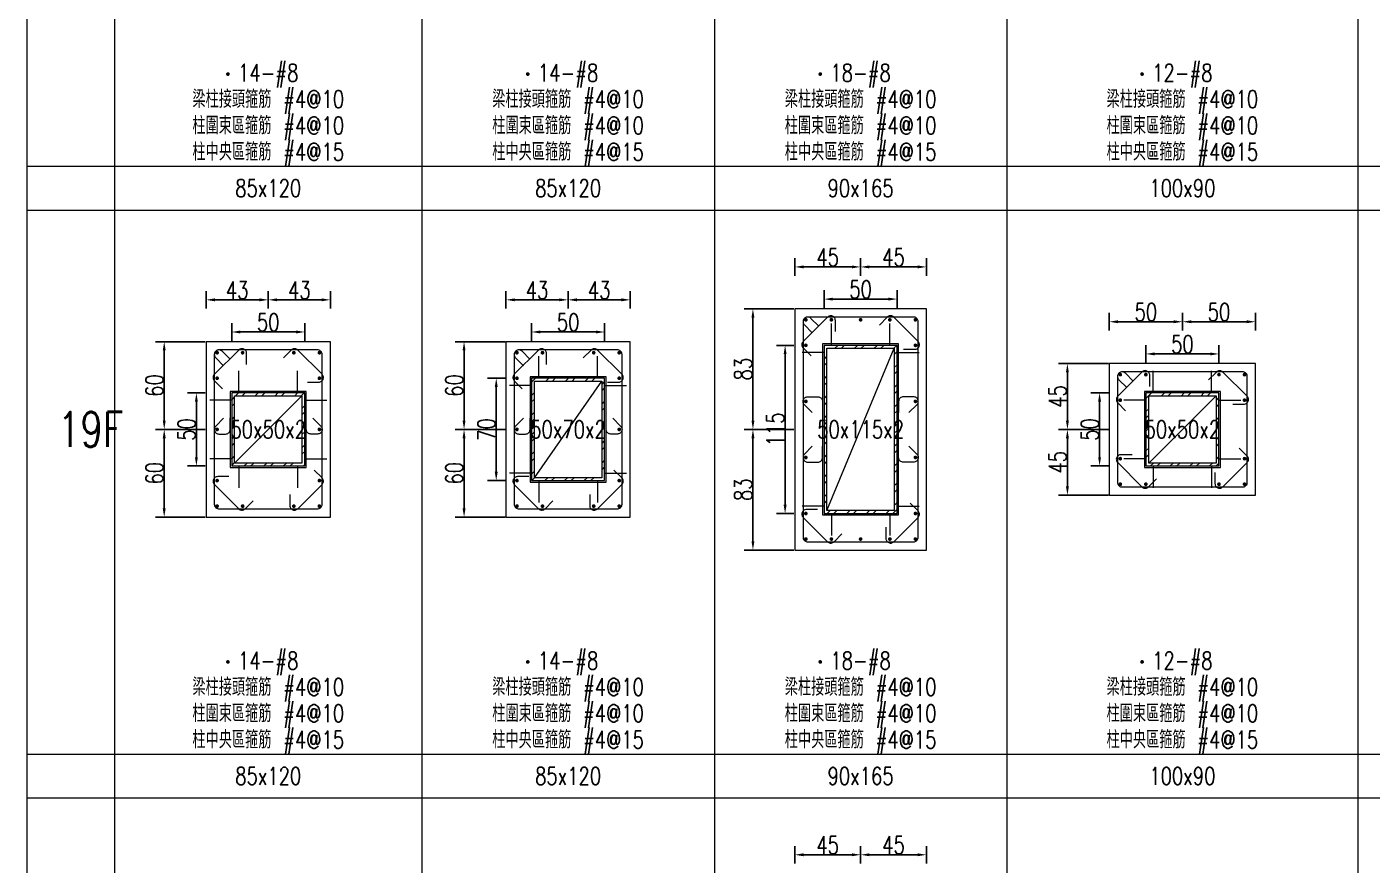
# Model space of a CAD drawing. Header units: millimetres. Extents: x 0 to 3905, y 0 to 8880.
# Drawn here: x 0 to 920, y 7190 to 7763 of the extents above; entities that cross this region are included whole.
import ezdxf
from ezdxf.enums import TextEntityAlignment as Align

# ---------------------------------------------------------------- set-up
doc = ezdxf.new("R2010")
doc.units = ezdxf.units.MM
doc.layers.get('DEFPOINTS').update_dxf_attribs({"color": 3})
for name, color, linetype in [('Hatch線', 6, 'Continuous'), ('主筋斷面', 2, 'Continuous'), ('文字-主筋根數', 7, 'Continuous'), ('文字-剪力筋 中央區', 7, 'Continuous'), ('文字-剪力筋-BC', 7, 'Continuous'), ('文字-剪力筋-圍束區', 7, 'Continuous'), ('文字-斷面尺寸', 7, 'Continuous'), ('文字-樓群名稱', 7, 'Continuous'), ('文字-輔助字', 7, 'Continuous'), ('柱斷面線', 4, 'Continuous'), ('標註字', 4, 'Continuous'), ('箍筋線', 1, 'Continuous'), ('網格線', 7, 'Continuous'), ('鋼柱', 11, 'Continuous')]:
    doc.layers.add(name, color=color, linetype=linetype)
doc.styles.add('note', font='txt.shx', dxfattribs={"width": 0.75, "height": 12})
doc.styles.add('txt', font='txt.shx', dxfattribs={"height": 0.2, "bigfont": 'chineset.shx'})
doc.dimstyles.new('RCAD_DIM', dxfattribs={"dimtxt": 12, "dimasz": 6, "dimexe": 6, "dimexo": 0.625, "dimtad": 1, "dimdec": 0, "dimdsep": 46, "dimtxsty": 'note', "dimcen": 2.5, "dimclrd": 256, "dimclre": 256, "dimclrt": 256, "dimadec": 0, "dimazin": 0, "dimtfac": 1, "dimtmove": 0, "dimatfit": 3, "dimfxl": 0, "dimtolj": 1, "dimarcsym": 0})

# ---------------------------------------------------------------- blocks, each defined once
blk = doc.blocks.new('*D126')
at = {"layer": 'DEFPOINTS', "color": 0}
for p in [(190, 7554.625), (140, 7548), (190, 7548)]:
    blk.add_point(p, dxfattribs=at)
at = {"layer": '標註字', "lineweight": -2}
for p, q in [((140, 7548.625), (140, 7560.625)), ((190, 7548.625), (190, 7560.625)), ((146, 7554.625), (184, 7554.625))]:
    blk.add_line(p, q, dxfattribs=at)
at = {"layer": '標註字'}
for points in [[(146, 7555.625), (146, 7553.625), (140, 7554.625)], [(184, 7553.625), (184, 7555.625), (190, 7554.625)]]:
    blk.add_solid(points, dxfattribs=at)
at = {"layer": '標註字', "insert": (165, 7561.25), "char_height": 12, "attachment_point": 5, "style": 'note'}
blk.add_mtext('\\A1;50', dxfattribs=at)
blk = doc.blocks.new('*D127')
at = {"layer": 'DEFPOINTS', "color": 0}
for p in [(115.875, 7513), (122.5, 7513), (122.5, 7463)]:
    blk.add_point(p, dxfattribs=at)
at = {"layer": '標註字', "lineweight": -2}
for p, q in [((121.875, 7513), (109.875, 7513)), ((115.875, 7469), (115.875, 7507)), ((121.875, 7463), (109.875, 7463))]:
    blk.add_line(p, q, dxfattribs=at)
at = {"layer": '標註字'}
for points in [[(116.875, 7507), (114.875, 7507), (115.875, 7513)], [(114.875, 7469), (116.875, 7469), (115.875, 7463)]]:
    blk.add_solid(points, dxfattribs=at)
at = {"layer": '標註字', "insert": (109.25, 7488), "char_height": 12, "attachment_point": 5, "rotation": 90, "style": 'note'}
blk.add_mtext('\\A1;50', dxfattribs=at)
blk = doc.blocks.new('*D128')
at = {"layer": 'DEFPOINTS', "color": 0}
for p in [(122.5, 7570), (165, 7576.625), (165, 7570)]:
    blk.add_point(p, dxfattribs=at)
at = {"layer": '標註字', "lineweight": -2}
for p, q in [((122.5, 7570.625), (122.5, 7582.625)), ((165, 7570.625), (165, 7582.625)), ((128.5, 7576.625), (159, 7576.625))]:
    blk.add_line(p, q, dxfattribs=at)
at = {"layer": '標註字'}
for points in [[(128.5, 7577.625), (128.5, 7575.625), (122.5, 7576.625)], [(159, 7575.625), (159, 7577.625), (165, 7576.625)]]:
    blk.add_solid(points, dxfattribs=at)
at = {"layer": '標註字', "insert": (143.75, 7583.25), "char_height": 12, "attachment_point": 5, "style": 'note'}
blk.add_mtext('\\A1;43', dxfattribs=at)
blk = doc.blocks.new('*D129')
at = {"layer": 'DEFPOINTS', "color": 0}
for p in [(165, 7570), (207.5, 7576.625), (207.5, 7570)]:
    blk.add_point(p, dxfattribs=at)
at = {"layer": '標註字', "lineweight": -2}
for p, q in [((165, 7570.625), (165, 7582.625)), ((207.5, 7570.625), (207.5, 7582.625)), ((171, 7576.625), (201.5, 7576.625))]:
    blk.add_line(p, q, dxfattribs=at)
at = {"layer": '標註字'}
for points in [[(171, 7577.625), (171, 7575.625), (165, 7576.625)], [(201.5, 7575.625), (201.5, 7577.625), (207.5, 7576.625)]]:
    blk.add_solid(points, dxfattribs=at)
at = {"layer": '標註字', "insert": (186.25, 7583.25), "char_height": 12, "attachment_point": 5, "style": 'note'}
blk.add_mtext('\\A1;43', dxfattribs=at)
blk = doc.blocks.new('*D130')
at = {"layer": 'DEFPOINTS', "color": 0}
for p in [(93.875, 7488), (122.5, 7488), (122.5, 7428)]:
    blk.add_point(p, dxfattribs=at)
at = {"layer": '標註字', "lineweight": -2}
for p, q in [((121.875, 7488), (87.875, 7488)), ((93.875, 7434), (93.875, 7482)), ((121.875, 7428), (87.875, 7428))]:
    blk.add_line(p, q, dxfattribs=at)
at = {"layer": '標註字'}
for points in [[(94.875, 7482), (92.875, 7482), (93.875, 7488)], [(92.875, 7434), (94.875, 7434), (93.875, 7428)]]:
    blk.add_solid(points, dxfattribs=at)
at = {"layer": '標註字', "insert": (87.25, 7458), "char_height": 12, "attachment_point": 5, "rotation": 90, "style": 'note'}
blk.add_mtext('\\A1;60', dxfattribs=at)
blk = doc.blocks.new('*D131')
at = {"layer": 'DEFPOINTS', "color": 0}
for p in [(93.875, 7548), (122.5, 7548), (122.5, 7488)]:
    blk.add_point(p, dxfattribs=at)
at = {"layer": '標註字', "lineweight": -2}
for p, q in [((121.875, 7548), (87.875, 7548)), ((93.875, 7494), (93.875, 7542)), ((121.875, 7488), (87.875, 7488))]:
    blk.add_line(p, q, dxfattribs=at)
at = {"layer": '標註字'}
for points in [[(94.875, 7542), (92.875, 7542), (93.875, 7548)], [(92.875, 7494), (94.875, 7494), (93.875, 7488)]]:
    blk.add_solid(points, dxfattribs=at)
at = {"layer": '標註字', "insert": (87.25, 7518), "char_height": 12, "attachment_point": 5, "rotation": 90, "style": 'note'}
blk.add_mtext('\\A1;60', dxfattribs=at)
blk = doc.blocks.new('Circle_Filled')
at = {"const_width": 0.5}
blk.add_lwpolyline([(-0.25, 0, 1), (0.25, 0, 1)], format="xyb", close=True, dxfattribs=at)
blk = doc.blocks.new('*D258')
at = {"layer": 'DEFPOINTS', "color": 0}
for p in [(395, 7554.625), (345, 7548), (395, 7548)]:
    blk.add_point(p, dxfattribs=at)
at = {"layer": '標註字', "lineweight": -2}
for p, q in [((345, 7548.625), (345, 7560.625)), ((395, 7548.625), (395, 7560.625)), ((351, 7554.625), (389, 7554.625))]:
    blk.add_line(p, q, dxfattribs=at)
at = {"layer": '標註字'}
for points in [[(351, 7555.625), (351, 7553.625), (345, 7554.625)], [(389, 7553.625), (389, 7555.625), (395, 7554.625)]]:
    blk.add_solid(points, dxfattribs=at)
at = {"layer": '標註字', "insert": (370, 7561.25), "char_height": 12, "attachment_point": 5, "style": 'note'}
blk.add_mtext('\\A1;50', dxfattribs=at)
blk = doc.blocks.new('*D259')
at = {"layer": 'DEFPOINTS', "color": 0}
for p in [(320.875, 7523), (327.5, 7523), (327.5, 7453)]:
    blk.add_point(p, dxfattribs=at)
at = {"layer": '標註字', "lineweight": -2}
for p, q in [((326.875, 7523), (314.875, 7523)), ((320.875, 7459), (320.875, 7517)), ((326.875, 7453), (314.875, 7453))]:
    blk.add_line(p, q, dxfattribs=at)
at = {"layer": '標註字'}
for points in [[(321.875, 7517), (319.875, 7517), (320.875, 7523)], [(319.875, 7459), (321.875, 7459), (320.875, 7453)]]:
    blk.add_solid(points, dxfattribs=at)
at = {"layer": '標註字', "insert": (314.25, 7488), "char_height": 12, "attachment_point": 5, "rotation": 90, "style": 'note'}
blk.add_mtext('\\A1;70', dxfattribs=at)
blk = doc.blocks.new('*D260')
at = {"layer": 'DEFPOINTS', "color": 0}
for p in [(327.5, 7570), (370, 7576.625), (370, 7570)]:
    blk.add_point(p, dxfattribs=at)
at = {"layer": '標註字', "lineweight": -2}
for p, q in [((327.5, 7570.625), (327.5, 7582.625)), ((370, 7570.625), (370, 7582.625)), ((333.5, 7576.625), (364, 7576.625))]:
    blk.add_line(p, q, dxfattribs=at)
at = {"layer": '標註字'}
for points in [[(333.5, 7577.625), (333.5, 7575.625), (327.5, 7576.625)], [(364, 7575.625), (364, 7577.625), (370, 7576.625)]]:
    blk.add_solid(points, dxfattribs=at)
at = {"layer": '標註字', "insert": (348.75, 7583.25), "char_height": 12, "attachment_point": 5, "style": 'note'}
blk.add_mtext('\\A1;43', dxfattribs=at)
blk = doc.blocks.new('*D261')
at = {"layer": 'DEFPOINTS', "color": 0}
for p in [(370, 7570), (412.5, 7576.625), (412.5, 7570)]:
    blk.add_point(p, dxfattribs=at)
at = {"layer": '標註字', "lineweight": -2}
for p, q in [((370, 7570.625), (370, 7582.625)), ((412.5, 7570.625), (412.5, 7582.625)), ((376, 7576.625), (406.5, 7576.625))]:
    blk.add_line(p, q, dxfattribs=at)
at = {"layer": '標註字'}
for points in [[(376, 7577.625), (376, 7575.625), (370, 7576.625)], [(406.5, 7575.625), (406.5, 7577.625), (412.5, 7576.625)]]:
    blk.add_solid(points, dxfattribs=at)
at = {"layer": '標註字', "insert": (391.25, 7583.25), "char_height": 12, "attachment_point": 5, "style": 'note'}
blk.add_mtext('\\A1;43', dxfattribs=at)
blk = doc.blocks.new('*D262')
at = {"layer": 'DEFPOINTS', "color": 0}
for p in [(298.875, 7488), (327.5, 7488), (327.5, 7428)]:
    blk.add_point(p, dxfattribs=at)
at = {"layer": '標註字', "lineweight": -2}
for p, q in [((326.875, 7488), (292.875, 7488)), ((298.875, 7434), (298.875, 7482)), ((326.875, 7428), (292.875, 7428))]:
    blk.add_line(p, q, dxfattribs=at)
at = {"layer": '標註字'}
for points in [[(299.875, 7482), (297.875, 7482), (298.875, 7488)], [(297.875, 7434), (299.875, 7434), (298.875, 7428)]]:
    blk.add_solid(points, dxfattribs=at)
at = {"layer": '標註字', "insert": (292.25, 7458), "char_height": 12, "attachment_point": 5, "rotation": 90, "style": 'note'}
blk.add_mtext('\\A1;60', dxfattribs=at)
blk = doc.blocks.new('*D263')
at = {"layer": 'DEFPOINTS', "color": 0}
for p in [(298.875, 7548), (327.5, 7548), (327.5, 7488)]:
    blk.add_point(p, dxfattribs=at)
at = {"layer": '標註字', "lineweight": -2}
for p, q in [((326.875, 7548), (292.875, 7548)), ((298.875, 7494), (298.875, 7542)), ((326.875, 7488), (292.875, 7488))]:
    blk.add_line(p, q, dxfattribs=at)
at = {"layer": '標註字'}
for points in [[(299.875, 7542), (297.875, 7542), (298.875, 7548)], [(297.875, 7494), (299.875, 7494), (298.875, 7488)]]:
    blk.add_solid(points, dxfattribs=at)
at = {"layer": '標註字', "insert": (292.25, 7518), "char_height": 12, "attachment_point": 5, "rotation": 90, "style": 'note'}
blk.add_mtext('\\A1;60', dxfattribs=at)
blk = doc.blocks.new('*D386')
at = {"layer": 'DEFPOINTS', "color": 0}
for p in [(570, 7197.125), (525, 7190.5), (570, 7190.5)]:
    blk.add_point(p, dxfattribs=at)
at = {"layer": '標註字', "lineweight": -2}
for p, q in [((525, 7191.125), (525, 7203.125)), ((570, 7191.125), (570, 7203.125)), ((531, 7197.125), (564, 7197.125))]:
    blk.add_line(p, q, dxfattribs=at)
at = {"layer": '標註字'}
for points in [[(531, 7198.125), (531, 7196.125), (525, 7197.125)], [(564, 7196.125), (564, 7198.125), (570, 7197.125)]]:
    blk.add_solid(points, dxfattribs=at)
at = {"layer": '標註字', "insert": (547.5, 7203.75), "char_height": 12, "attachment_point": 5, "style": 'note'}
blk.add_mtext('\\A1;45', dxfattribs=at)
blk = doc.blocks.new('*D387')
at = {"layer": 'DEFPOINTS', "color": 0}
for p in [(615, 7197.125), (570, 7190.5), (615, 7190.5)]:
    blk.add_point(p, dxfattribs=at)
at = {"layer": '標註字', "lineweight": -2}
for p, q in [((570, 7191.125), (570, 7203.125)), ((615, 7191.125), (615, 7203.125)), ((576, 7197.125), (609, 7197.125))]:
    blk.add_line(p, q, dxfattribs=at)
at = {"layer": '標註字'}
for points in [[(576, 7198.125), (576, 7196.125), (570, 7197.125)], [(609, 7196.125), (609, 7198.125), (615, 7197.125)]]:
    blk.add_solid(points, dxfattribs=at)
at = {"layer": '標註字', "insert": (592.5, 7203.75), "char_height": 12, "attachment_point": 5, "style": 'note'}
blk.add_mtext('\\A1;45', dxfattribs=at)
blk = doc.blocks.new('*D390')
at = {"layer": 'DEFPOINTS', "color": 0}
for p in [(545, 7570.5), (595, 7577.125), (595, 7570.5)]:
    blk.add_point(p, dxfattribs=at)
at = {"layer": '標註字', "lineweight": -2}
for p, q in [((545, 7571.125), (545, 7583.125)), ((595, 7571.125), (595, 7583.125)), ((551, 7577.125), (589, 7577.125))]:
    blk.add_line(p, q, dxfattribs=at)
at = {"layer": '標註字'}
for points in [[(551, 7578.125), (551, 7576.125), (545, 7577.125)], [(589, 7576.125), (589, 7578.125), (595, 7577.125)]]:
    blk.add_solid(points, dxfattribs=at)
at = {"layer": '標註字', "insert": (570, 7583.75), "char_height": 12, "attachment_point": 5, "style": 'note'}
blk.add_mtext('\\A1;50', dxfattribs=at)
blk = doc.blocks.new('*D391')
at = {"layer": 'DEFPOINTS', "color": 0}
for p in [(518.375, 7545.5), (525, 7545.5), (525, 7430.5)]:
    blk.add_point(p, dxfattribs=at)
at = {"layer": '標註字', "lineweight": -2}
for p, q in [((524.375, 7545.5), (512.375, 7545.5)), ((518.375, 7436.5), (518.375, 7539.5)), ((524.375, 7430.5), (512.375, 7430.5))]:
    blk.add_line(p, q, dxfattribs=at)
at = {"layer": '標註字'}
for points in [[(519.375, 7539.5), (517.375, 7539.5), (518.375, 7545.5)], [(517.375, 7436.5), (519.375, 7436.5), (518.375, 7430.5)]]:
    blk.add_solid(points, dxfattribs=at)
at = {"layer": '標註字', "insert": (511.75, 7488), "char_height": 12, "attachment_point": 5, "rotation": 90, "style": 'note'}
blk.add_mtext('\\A1;115', dxfattribs=at)
blk = doc.blocks.new('*D392')
at = {"layer": 'DEFPOINTS', "color": 0}
for p in [(570, 7599.125), (525, 7592.5), (570, 7592.5)]:
    blk.add_point(p, dxfattribs=at)
at = {"layer": '標註字', "lineweight": -2}
for p, q in [((525, 7593.125), (525, 7605.125)), ((531, 7599.125), (564, 7599.125)), ((570, 7593.125), (570, 7605.125))]:
    blk.add_line(p, q, dxfattribs=at)
at = {"layer": '標註字'}
for points in [[(531, 7600.125), (531, 7598.125), (525, 7599.125)], [(564, 7598.125), (564, 7600.125), (570, 7599.125)]]:
    blk.add_solid(points, dxfattribs=at)
at = {"layer": '標註字', "insert": (547.5, 7605.75), "char_height": 12, "attachment_point": 5, "style": 'note'}
blk.add_mtext('\\A1;45', dxfattribs=at)
blk = doc.blocks.new('*D393')
at = {"layer": 'DEFPOINTS', "color": 0}
for p in [(615, 7599.125), (570, 7592.5), (615, 7592.5)]:
    blk.add_point(p, dxfattribs=at)
at = {"layer": '標註字', "lineweight": -2}
for p, q in [((570, 7593.125), (570, 7605.125)), ((576, 7599.125), (609, 7599.125)), ((615, 7593.125), (615, 7605.125))]:
    blk.add_line(p, q, dxfattribs=at)
at = {"layer": '標註字'}
for points in [[(576, 7600.125), (576, 7598.125), (570, 7599.125)], [(609, 7598.125), (609, 7600.125), (615, 7599.125)]]:
    blk.add_solid(points, dxfattribs=at)
at = {"layer": '標註字', "insert": (592.5, 7605.75), "char_height": 12, "attachment_point": 5, "style": 'note'}
blk.add_mtext('\\A1;45', dxfattribs=at)
blk = doc.blocks.new('*D394')
at = {"layer": 'DEFPOINTS', "color": 0}
for p in [(496.375, 7488), (525, 7488), (525, 7405.5)]:
    blk.add_point(p, dxfattribs=at)
at = {"layer": '標註字', "lineweight": -2}
for p, q in [((524.375, 7488), (490.375, 7488)), ((496.375, 7411.5), (496.375, 7482)), ((524.375, 7405.5), (490.375, 7405.5))]:
    blk.add_line(p, q, dxfattribs=at)
at = {"layer": '標註字'}
for points in [[(497.375, 7482), (495.375, 7482), (496.375, 7488)], [(495.375, 7411.5), (497.375, 7411.5), (496.375, 7405.5)]]:
    blk.add_solid(points, dxfattribs=at)
at = {"layer": '標註字', "insert": (489.75, 7446.75), "char_height": 12, "attachment_point": 5, "rotation": 90, "style": 'note'}
blk.add_mtext('\\A1;83', dxfattribs=at)
blk = doc.blocks.new('*D395')
at = {"layer": 'DEFPOINTS', "color": 0}
for p in [(496.375, 7570.5), (525, 7570.5), (525, 7488)]:
    blk.add_point(p, dxfattribs=at)
at = {"layer": '標註字', "lineweight": -2}
for p, q in [((524.375, 7570.5), (490.375, 7570.5)), ((496.375, 7494), (496.375, 7564.5)), ((524.375, 7488), (490.375, 7488))]:
    blk.add_line(p, q, dxfattribs=at)
at = {"layer": '標註字'}
for points in [[(497.375, 7564.5), (495.375, 7564.5), (496.375, 7570.5)], [(495.375, 7494), (497.375, 7494), (496.375, 7488)]]:
    blk.add_solid(points, dxfattribs=at)
at = {"layer": '標註字', "insert": (489.75, 7529.25), "char_height": 12, "attachment_point": 5, "rotation": 90, "style": 'note'}
blk.add_mtext('\\A1;83', dxfattribs=at)
blk = doc.blocks.new('*D522')
at = {"layer": 'DEFPOINTS', "color": 0}
for p in [(765, 7533), (815, 7539.625), (815, 7533)]:
    blk.add_point(p, dxfattribs=at)
at = {"layer": '標註字', "lineweight": -2}
for p, q in [((765, 7533.625), (765, 7545.625)), ((815, 7533.625), (815, 7545.625)), ((771, 7539.625), (809, 7539.625))]:
    blk.add_line(p, q, dxfattribs=at)
at = {"layer": '標註字'}
for points in [[(771, 7540.625), (771, 7538.625), (765, 7539.625)], [(809, 7538.625), (809, 7540.625), (815, 7539.625)]]:
    blk.add_solid(points, dxfattribs=at)
at = {"layer": '標註字', "insert": (790, 7546.25), "char_height": 12, "attachment_point": 5, "style": 'note'}
blk.add_mtext('\\A1;50', dxfattribs=at)
blk = doc.blocks.new('*D523')
at = {"layer": 'DEFPOINTS', "color": 0}
for p in [(733.375, 7513), (740, 7513), (740, 7463)]:
    blk.add_point(p, dxfattribs=at)
at = {"layer": '標註字', "lineweight": -2}
for p, q in [((739.375, 7513), (727.375, 7513)), ((733.375, 7469), (733.375, 7507)), ((739.375, 7463), (727.375, 7463))]:
    blk.add_line(p, q, dxfattribs=at)
at = {"layer": '標註字'}
for points in [[(734.375, 7507), (732.375, 7507), (733.375, 7513)], [(732.375, 7469), (734.375, 7469), (733.375, 7463)]]:
    blk.add_solid(points, dxfattribs=at)
at = {"layer": '標註字', "insert": (726.75, 7488), "char_height": 12, "attachment_point": 5, "rotation": 90, "style": 'note'}
blk.add_mtext('\\A1;50', dxfattribs=at)
blk = doc.blocks.new('*D524')
at = {"layer": 'DEFPOINTS', "color": 0}
for p in [(790, 7561.625), (740, 7555), (790, 7555)]:
    blk.add_point(p, dxfattribs=at)
at = {"layer": '標註字', "lineweight": -2}
for p, q in [((740, 7555.625), (740, 7567.625)), ((746, 7561.625), (784, 7561.625)), ((790, 7555.625), (790, 7567.625))]:
    blk.add_line(p, q, dxfattribs=at)
at = {"layer": '標註字'}
for points in [[(746, 7562.625), (746, 7560.625), (740, 7561.625)], [(784, 7560.625), (784, 7562.625), (790, 7561.625)]]:
    blk.add_solid(points, dxfattribs=at)
at = {"layer": '標註字', "insert": (765, 7568.25), "char_height": 12, "attachment_point": 5, "style": 'note'}
blk.add_mtext('\\A1;50', dxfattribs=at)
blk = doc.blocks.new('*D525')
at = {"layer": 'DEFPOINTS', "color": 0}
for p in [(840, 7561.625), (790, 7555), (840, 7555)]:
    blk.add_point(p, dxfattribs=at)
at = {"layer": '標註字', "lineweight": -2}
for p, q in [((790, 7555.625), (790, 7567.625)), ((796, 7561.625), (834, 7561.625)), ((840, 7555.625), (840, 7567.625))]:
    blk.add_line(p, q, dxfattribs=at)
at = {"layer": '標註字'}
for points in [[(796, 7562.625), (796, 7560.625), (790, 7561.625)], [(834, 7560.625), (834, 7562.625), (840, 7561.625)]]:
    blk.add_solid(points, dxfattribs=at)
at = {"layer": '標註字', "insert": (815, 7568.25), "char_height": 12, "attachment_point": 5, "style": 'note'}
blk.add_mtext('\\A1;50', dxfattribs=at)
blk = doc.blocks.new('*D526')
at = {"layer": 'DEFPOINTS', "color": 0}
for p in [(711.375, 7488), (740, 7488), (740, 7443)]:
    blk.add_point(p, dxfattribs=at)
at = {"layer": '標註字', "lineweight": -2}
for p, q in [((739.375, 7488), (705.375, 7488)), ((711.375, 7449), (711.375, 7482)), ((739.375, 7443), (705.375, 7443))]:
    blk.add_line(p, q, dxfattribs=at)
at = {"layer": '標註字'}
for points in [[(712.375, 7482), (710.375, 7482), (711.375, 7488)], [(710.375, 7449), (712.375, 7449), (711.375, 7443)]]:
    blk.add_solid(points, dxfattribs=at)
at = {"layer": '標註字', "insert": (704.75, 7465.5), "char_height": 12, "attachment_point": 5, "rotation": 90, "style": 'note'}
blk.add_mtext('\\A1;45', dxfattribs=at)
blk = doc.blocks.new('*D527')
at = {"layer": 'DEFPOINTS', "color": 0}
for p in [(711.375, 7533), (740, 7533), (740, 7488)]:
    blk.add_point(p, dxfattribs=at)
at = {"layer": '標註字', "lineweight": -2}
for p, q in [((739.375, 7533), (705.375, 7533)), ((711.375, 7494), (711.375, 7527)), ((739.375, 7488), (705.375, 7488))]:
    blk.add_line(p, q, dxfattribs=at)
at = {"layer": '標註字'}
for points in [[(712.375, 7527), (710.375, 7527), (711.375, 7533)], [(710.375, 7494), (712.375, 7494), (711.375, 7488)]]:
    blk.add_solid(points, dxfattribs=at)
at = {"layer": '標註字', "insert": (704.75, 7510.5), "char_height": 12, "attachment_point": 5, "rotation": 90, "style": 'note'}
blk.add_mtext('\\A1;45', dxfattribs=at)

msp = doc.modelspace()

# ---------------------------------------------------------------- hatches: boundary and pattern name
at = {"layer": 'Hatch線'}
h = msp.add_hatch(dxfattribs=at)
h.set_pattern_fill('ANSI32', color=256, style=0)
h.paths.add_polyline_path([(545, 7430.5), (595, 7430.5), (595, 7545.5), (545, 7545.5)], flags=17)
h.paths.add_polyline_path([(547, 7432.5), (547, 7543.5), (593, 7543.5), (593, 7432.5)])
h = msp.add_hatch(dxfattribs=at)
h.set_pattern_fill('ANSI32', color=256, style=0)
h.paths.add_polyline_path([(345, 7453), (395, 7453), (395, 7523), (345, 7523)], flags=17)
h.paths.add_polyline_path([(347, 7455), (347, 7521), (393, 7521), (393, 7455)])
h = msp.add_hatch(dxfattribs=at)
h.set_pattern_fill('ANSI32', color=256, style=0)
h.paths.add_polyline_path([(140, 7463), (190, 7463), (190, 7513), (140, 7513)], flags=17)
h.paths.add_polyline_path([(142, 7465), (142, 7511), (188, 7511), (188, 7465)])
h = msp.add_hatch(dxfattribs=at)
h.set_pattern_fill('ANSI32', color=256, style=0)
h.paths.add_polyline_path([(765, 7463), (815, 7463), (815, 7513), (765, 7513)], flags=17)
h.paths.add_polyline_path([(767, 7465), (767, 7511), (813, 7511), (813, 7465)])

# ---------------------------------------------------------------- linework, layer by layer
at = {"layer": 'DEFPOINTS', "lineweight": 5}
for points in [[(550, 7545.5), (550, 7560.5)], [(590, 7545.5), (590, 7560.5)], [(545, 7429.5), (596, 7429.5), (596, 7546.5), (544, 7546.5), (544, 7429.5), (545, 7429.5)], [(547, 7432.5), (593, 7543.5)], [(350, 7523), (350, 7538)], [(390, 7523), (390, 7538)], [(545, 7540.5), (530, 7540.5)], [(595, 7540.5), (610, 7540.5)], [(145, 7513), (145, 7528)], [(185, 7513), (185, 7528)], [(345, 7452), (396, 7452), (396, 7524), (344, 7524), (344, 7452), (345, 7452)], [(770, 7513), (770, 7528)], [(810, 7513), (810, 7528)], [(140, 7462), (191, 7462), (191, 7514), (139, 7514), (139, 7462), (140, 7462)], [(345, 7518), (330, 7518)], [(347, 7455), (393, 7521)], [(395, 7518), (410, 7518)], [(765, 7462), (816, 7462), (816, 7514), (764, 7514), (764, 7462), (765, 7462)], [(140, 7508), (125, 7508)], [(142, 7465), (188, 7511)], [(190, 7508), (205, 7508)], [(765, 7508), (750, 7508)], [(767, 7465), (813, 7511)], [(815, 7508), (830, 7508)], [(140, 7468), (125, 7468)], [(190, 7468), (205, 7468)], [(765, 7468), (750, 7468)], [(815, 7468), (830, 7468)], [(145, 7463), (145, 7448)], [(185, 7463), (185, 7448)], [(770, 7463), (770, 7448)], [(810, 7463), (810, 7448)], [(345, 7458), (330, 7458)], [(350, 7453), (350, 7438)], [(390, 7453), (390, 7438)], [(395, 7458), (410, 7458)], [(545, 7435.5), (530, 7435.5)], [(595, 7435.5), (610, 7435.5)], [(550, 7430.5), (550, 7415.5)], [(590, 7430.5), (590, 7415.5)]]:
    msp.add_lwpolyline(points, dxfattribs=at)
at = {"layer": '柱斷面線', "lineweight": 5}
for points in [[(525, 7405.5), (615, 7405.5), (615, 7570.5), (525, 7570.5), (525, 7405.5)], [(122.5, 7428), (207.5, 7428), (207.5, 7548), (122.5, 7548), (122.5, 7428)], [(327.5, 7428), (412.5, 7428), (412.5, 7548), (327.5, 7548), (327.5, 7428)], [(740, 7443), (840, 7443), (840, 7533), (740, 7533), (740, 7443)]]:
    msp.add_lwpolyline(points, dxfattribs=at)
at = {"layer": '箍筋線', "lineweight": 5}
for points in [[(552.73, 7554.89), (552.73, 7562.51), (552.68, 7563.04), (552.55, 7563.56), (552.33, 7564.05), (552.03, 7564.49), (551.67, 7564.88), (551.24, 7565.2), (550.77, 7565.44), (550.26, 7565.61), (549.73, 7565.68), (549.2, 7565.67), (548.67, 7565.56), (548.17, 7565.37), (547.71, 7565.1), (547.31, 7564.76), (530.74, 7548.19), (530.39, 7547.77), (530.11, 7547.29), (529.92, 7546.77), (529.83, 7546.23), (529.83, 7545.67), (529.92, 7545.13), (530.11, 7544.61), (530.39, 7544.13), (530.74, 7543.7), (536.13, 7538.32)], [(541.44, 7558.55), (536.06, 7563.94), (535.65, 7564.28), (535.19, 7564.55), (534.69, 7564.74), (534.17, 7564.85), (533.63, 7564.86), (533.1, 7564.79), (532.59, 7564.62), (532.12, 7564.38), (531.69, 7564.06), (531.33, 7563.67), (531.03, 7563.23), (530.81, 7562.74), (530.68, 7562.22), (530.63, 7561.69), (530.63, 7414.31), (530.68, 7413.76), (530.83, 7413.22), (531.06, 7412.72), (531.38, 7412.27), (531.77, 7411.88), (532.22, 7411.56), (532.72, 7411.33), (533.26, 7411.18), (533.81, 7411.14), (606.19, 7411.14), (606.74, 7411.18), (607.28, 7411.33), (607.78, 7411.56), (608.23, 7411.88), (608.62, 7412.27), (608.94, 7412.72), (609.17, 7413.22), (609.32, 7413.76), (609.37, 7414.31), (609.37, 7561.69), (609.32, 7562.24), (609.17, 7562.78), (608.94, 7563.28), (608.62, 7563.73), (608.23, 7564.12), (607.78, 7564.44), (607.28, 7564.67), (606.74, 7564.82), (606.19, 7564.86), (533.81, 7564.86), (533.28, 7564.82), (532.76, 7564.69), (532.27, 7564.47), (531.83, 7564.17), (531.44, 7563.81), (531.12, 7563.38), (530.88, 7562.91), (530.71, 7562.4), (530.64, 7561.87), (530.65, 7561.33), (530.76, 7560.81), (530.95, 7560.31), (531.22, 7559.85), (531.56, 7559.44), (536.95, 7554.06)], [(599.39, 7542.77), (607.01, 7542.77), (607.54, 7542.82), (608.06, 7542.95), (608.55, 7543.17), (608.99, 7543.47), (609.38, 7543.83), (609.7, 7544.26), (609.94, 7544.73), (610.11, 7545.24), (610.18, 7545.77), (610.17, 7546.3), (610.06, 7546.83), (609.87, 7547.33), (609.6, 7547.79), (609.26, 7548.19), (592.69, 7564.76), (592.27, 7565.11), (591.79, 7565.39), (591.27, 7565.58), (590.73, 7565.67), (590.17, 7565.67), (589.63, 7565.58), (589.11, 7565.39), (588.63, 7565.11), (588.2, 7564.76), (582.82, 7559.37)], [(150.23, 7532.39), (150.23, 7540.01), (150.18, 7540.54), (150.05, 7541.06), (149.83, 7541.55), (149.53, 7541.99), (149.17, 7542.38), (148.74, 7542.7), (148.27, 7542.94), (147.76, 7543.11), (147.23, 7543.18), (146.7, 7543.17), (146.17, 7543.06), (145.67, 7542.87), (145.21, 7542.6), (144.81, 7542.26), (128.24, 7525.69), (127.89, 7525.27), (127.61, 7524.79), (127.42, 7524.27), (127.33, 7523.73), (127.33, 7523.17), (127.42, 7522.63), (127.61, 7522.11), (127.89, 7521.63), (128.24, 7521.2), (133.63, 7515.82)], [(138.94, 7536.05), (133.56, 7541.44), (133.15, 7541.78), (132.69, 7542.05), (132.19, 7542.24), (131.67, 7542.35), (131.13, 7542.36), (130.6, 7542.29), (130.09, 7542.12), (129.62, 7541.88), (129.19, 7541.56), (128.83, 7541.17), (128.53, 7540.73), (128.31, 7540.24), (128.18, 7539.72), (128.13, 7539.19), (128.13, 7436.81), (128.18, 7436.26), (128.33, 7435.72), (128.56, 7435.22), (128.88, 7434.77), (129.27, 7434.38), (129.72, 7434.06), (130.22, 7433.83), (130.76, 7433.68), (131.31, 7433.63), (198.69, 7433.63), (199.24, 7433.68), (199.78, 7433.83), (200.28, 7434.06), (200.73, 7434.38), (201.12, 7434.77), (201.44, 7435.22), (201.67, 7435.72), (201.82, 7436.26), (201.87, 7436.81), (201.87, 7539.19), (201.82, 7539.74), (201.67, 7540.28), (201.44, 7540.78), (201.12, 7541.23), (200.73, 7541.62), (200.28, 7541.94), (199.78, 7542.17), (199.24, 7542.32), (198.69, 7542.37), (131.31, 7542.37), (130.78, 7542.32), (130.26, 7542.19), (129.77, 7541.97), (129.33, 7541.67), (128.94, 7541.31), (128.62, 7540.88), (128.38, 7540.41), (128.21, 7539.9), (128.14, 7539.37), (128.15, 7538.83), (128.26, 7538.31), (128.45, 7537.81), (128.72, 7537.35), (129.06, 7536.94), (134.45, 7531.56)], [(191.89, 7520.27), (199.51, 7520.27), (200.04, 7520.32), (200.56, 7520.45), (201.05, 7520.67), (201.49, 7520.97), (201.88, 7521.33), (202.2, 7521.76), (202.44, 7522.23), (202.61, 7522.74), (202.68, 7523.27), (202.67, 7523.8), (202.56, 7524.33), (202.37, 7524.83), (202.1, 7525.29), (201.76, 7525.69), (185.19, 7542.26), (184.77, 7542.61), (184.29, 7542.89), (183.77, 7543.08), (183.23, 7543.17), (182.67, 7543.17), (182.13, 7543.08), (181.61, 7542.89), (181.13, 7542.61), (180.7, 7542.26), (175.32, 7536.87)], [(355.23, 7532.39), (355.23, 7540.01), (355.18, 7540.54), (355.05, 7541.06), (354.83, 7541.55), (354.53, 7541.99), (354.17, 7542.38), (353.74, 7542.7), (353.27, 7542.94), (352.76, 7543.11), (352.23, 7543.18), (351.7, 7543.17), (351.17, 7543.06), (350.67, 7542.87), (350.21, 7542.6), (349.81, 7542.26), (333.24, 7525.69), (332.89, 7525.27), (332.61, 7524.79), (332.42, 7524.27), (332.33, 7523.73), (332.33, 7523.17), (332.42, 7522.63), (332.61, 7522.11), (332.89, 7521.63), (333.24, 7521.2), (338.63, 7515.82)], [(343.94, 7536.05), (338.56, 7541.44), (338.15, 7541.78), (337.69, 7542.05), (337.19, 7542.24), (336.67, 7542.35), (336.13, 7542.36), (335.6, 7542.29), (335.09, 7542.12), (334.62, 7541.88), (334.19, 7541.56), (333.83, 7541.17), (333.53, 7540.73), (333.31, 7540.24), (333.18, 7539.72), (333.13, 7539.19), (333.13, 7436.81), (333.18, 7436.26), (333.33, 7435.72), (333.56, 7435.22), (333.88, 7434.77), (334.27, 7434.38), (334.72, 7434.06), (335.22, 7433.83), (335.76, 7433.68), (336.31, 7433.63), (403.69, 7433.63), (404.24, 7433.68), (404.78, 7433.83), (405.28, 7434.06), (405.73, 7434.38), (406.12, 7434.77), (406.44, 7435.22), (406.67, 7435.72), (406.82, 7436.26), (406.87, 7436.81), (406.87, 7539.19), (406.82, 7539.74), (406.67, 7540.28), (406.44, 7540.78), (406.12, 7541.23), (405.73, 7541.62), (405.28, 7541.94), (404.78, 7542.17), (404.24, 7542.32), (403.69, 7542.37), (336.31, 7542.37), (335.78, 7542.32), (335.26, 7542.19), (334.77, 7541.97), (334.33, 7541.67), (333.94, 7541.31), (333.62, 7540.88), (333.38, 7540.41), (333.21, 7539.9), (333.14, 7539.37), (333.15, 7538.83), (333.26, 7538.31), (333.45, 7537.81), (333.72, 7537.35), (334.06, 7536.94), (339.45, 7531.56)], [(396.89, 7520.27), (404.51, 7520.27), (405.04, 7520.32), (405.56, 7520.45), (406.05, 7520.67), (406.49, 7520.97), (406.88, 7521.33), (407.2, 7521.76), (407.44, 7522.23), (407.61, 7522.74), (407.68, 7523.27), (407.67, 7523.8), (407.56, 7524.33), (407.37, 7524.83), (407.1, 7525.29), (406.76, 7525.69), (390.19, 7542.26), (389.77, 7542.61), (389.29, 7542.89), (388.77, 7543.08), (388.23, 7543.17), (387.67, 7543.17), (387.13, 7543.08), (386.61, 7542.89), (386.13, 7542.61), (385.7, 7542.26), (380.32, 7536.87)], [(767.73, 7517.39), (767.73, 7525.01), (767.68, 7525.54), (767.55, 7526.06), (767.33, 7526.55), (767.03, 7526.99), (766.67, 7527.38), (766.24, 7527.7), (765.77, 7527.94), (765.26, 7528.11), (764.73, 7528.18), (764.2, 7528.17), (763.67, 7528.06), (763.17, 7527.87), (762.71, 7527.6), (762.31, 7527.26), (745.74, 7510.69), (745.39, 7510.27), (745.11, 7509.79), (744.92, 7509.27), (744.83, 7508.73), (744.83, 7508.17), (744.92, 7507.63), (745.11, 7507.11), (745.39, 7506.63), (745.74, 7506.2), (751.13, 7500.82)], [(756.44, 7521.05), (751.06, 7526.44), (750.65, 7526.78), (750.19, 7527.05), (749.69, 7527.24), (749.17, 7527.35), (748.63, 7527.36), (748.1, 7527.29), (747.59, 7527.12), (747.12, 7526.88), (746.69, 7526.56), (746.33, 7526.17), (746.03, 7525.73), (745.81, 7525.24), (745.68, 7524.72), (745.63, 7524.19), (745.63, 7451.81), (745.68, 7451.26), (745.83, 7450.72), (746.06, 7450.22), (746.38, 7449.77), (746.77, 7449.38), (747.22, 7449.06), (747.72, 7448.83), (748.26, 7448.68), (748.81, 7448.63), (831.19, 7448.63), (831.74, 7448.68), (832.28, 7448.83), (832.78, 7449.06), (833.23, 7449.38), (833.62, 7449.77), (833.94, 7450.22), (834.17, 7450.72), (834.32, 7451.26), (834.37, 7451.81), (834.37, 7524.19), (834.32, 7524.74), (834.17, 7525.28), (833.94, 7525.78), (833.62, 7526.23), (833.23, 7526.62), (832.78, 7526.94), (832.28, 7527.17), (831.74, 7527.32), (831.19, 7527.37), (748.81, 7527.37), (748.28, 7527.32), (747.76, 7527.19), (747.27, 7526.97), (746.83, 7526.67), (746.44, 7526.31), (746.12, 7525.88), (745.88, 7525.41), (745.71, 7524.9), (745.64, 7524.37), (745.65, 7523.83), (745.76, 7523.31), (745.95, 7522.81), (746.22, 7522.35), (746.56, 7521.94), (751.95, 7516.56)], [(824.39, 7505.27), (832.01, 7505.27), (832.54, 7505.32), (833.06, 7505.45), (833.55, 7505.67), (833.99, 7505.97), (834.38, 7506.33), (834.7, 7506.76), (834.94, 7507.23), (835.11, 7507.74), (835.18, 7508.27), (835.17, 7508.8), (835.06, 7509.33), (834.87, 7509.83), (834.6, 7510.29), (834.26, 7510.69), (817.69, 7527.26), (817.27, 7527.61), (816.79, 7527.89), (816.27, 7528.08), (815.73, 7528.17), (815.17, 7528.17), (814.63, 7528.08), (814.11, 7527.89), (813.63, 7527.61), (813.2, 7527.26), (807.82, 7521.87)], [(536.95, 7499.53), (531.56, 7504.92), (531.22, 7505.33), (530.95, 7505.79), (530.76, 7506.29), (530.65, 7506.81), (530.64, 7507.34), (530.71, 7507.87), (530.88, 7508.38), (531.12, 7508.86), (531.44, 7509.28), (531.83, 7509.65), (532.27, 7509.95), (532.76, 7510.16), (533.28, 7510.3), (533.81, 7510.34), (540.83, 7510.34), (541.38, 7510.29), (541.91, 7510.15), (542.41, 7509.92), (542.87, 7509.6), (543.26, 7509.21), (543.57, 7508.75), (543.81, 7508.25), (543.95, 7507.72), (544, 7507.17), (544, 7499.55)], [(603.05, 7499.53), (608.44, 7504.92), (608.78, 7505.33), (609.05, 7505.79), (609.24, 7506.29), (609.35, 7506.81), (609.36, 7507.34), (609.29, 7507.87), (609.12, 7508.38), (608.88, 7508.86), (608.56, 7509.28), (608.17, 7509.65), (607.73, 7509.95), (607.24, 7510.16), (606.72, 7510.3), (606.19, 7510.34), (599.17, 7510.34), (598.62, 7510.29), (598.09, 7510.15), (597.59, 7509.92), (597.13, 7509.6), (596.74, 7509.21), (596.43, 7508.75), (596.19, 7508.25), (596.05, 7507.72), (596, 7507.17), (596, 7499.55)], [(134.45, 7495.63), (129.06, 7490.25), (128.72, 7489.84), (128.45, 7489.38), (128.26, 7488.88), (128.15, 7488.36), (128.14, 7487.82), (128.21, 7487.29), (128.38, 7486.78), (128.62, 7486.31), (128.94, 7485.88), (129.33, 7485.52), (129.77, 7485.22), (130.26, 7485), (130.78, 7484.87), (131.31, 7484.83), (135.83, 7484.83), (136.38, 7484.87), (136.91, 7485.02), (137.41, 7485.25), (137.87, 7485.57), (138.26, 7485.96), (138.57, 7486.41), (138.81, 7486.91), (138.95, 7487.45), (139, 7488), (139, 7495.62)], [(195.55, 7495.63), (200.94, 7490.25), (201.28, 7489.84), (201.55, 7489.38), (201.74, 7488.88), (201.85, 7488.36), (201.86, 7487.82), (201.79, 7487.29), (201.62, 7486.78), (201.38, 7486.31), (201.06, 7485.88), (200.67, 7485.52), (200.23, 7485.22), (199.74, 7485), (199.22, 7484.87), (198.69, 7484.83), (194.17, 7484.83), (193.62, 7484.87), (193.09, 7485.02), (192.59, 7485.25), (192.13, 7485.57), (191.74, 7485.96), (191.43, 7486.41), (191.19, 7486.91), (191.05, 7487.45), (191, 7488), (191, 7495.62)], [(339.45, 7495.63), (334.06, 7490.25), (333.72, 7489.84), (333.45, 7489.38), (333.26, 7488.88), (333.15, 7488.36), (333.14, 7487.82), (333.21, 7487.29), (333.38, 7486.78), (333.62, 7486.31), (333.94, 7485.88), (334.33, 7485.52), (334.77, 7485.22), (335.26, 7485), (335.78, 7484.87), (336.31, 7484.83), (340.83, 7484.83), (341.38, 7484.87), (341.91, 7485.02), (342.41, 7485.25), (342.87, 7485.57), (343.26, 7485.96), (343.57, 7486.41), (343.81, 7486.91), (343.95, 7487.45), (344, 7488), (344, 7495.62)], [(400.55, 7495.63), (405.94, 7490.25), (406.28, 7489.84), (406.55, 7489.38), (406.74, 7488.88), (406.85, 7488.36), (406.86, 7487.82), (406.79, 7487.29), (406.62, 7486.78), (406.38, 7486.31), (406.06, 7485.88), (405.67, 7485.52), (405.23, 7485.22), (404.74, 7485), (404.22, 7484.87), (403.69, 7484.83), (399.17, 7484.83), (398.62, 7484.87), (398.09, 7485.02), (397.59, 7485.25), (397.13, 7485.57), (396.74, 7485.96), (396.43, 7486.41), (396.19, 7486.91), (396.05, 7487.45), (396, 7488), (396, 7495.62)], [(536.95, 7476.47), (531.56, 7471.08), (531.22, 7470.67), (530.95, 7470.21), (530.76, 7469.71), (530.65, 7469.19), (530.64, 7468.66), (530.71, 7468.13), (530.88, 7467.62), (531.12, 7467.14), (531.44, 7466.72), (531.83, 7466.35), (532.27, 7466.05), (532.76, 7465.84), (533.28, 7465.7), (533.81, 7465.66), (540.83, 7465.66), (541.38, 7465.71), (541.91, 7465.85), (542.41, 7466.08), (542.87, 7466.4), (543.26, 7466.79), (543.57, 7467.25), (543.81, 7467.75), (543.95, 7468.28), (544, 7468.83), (544, 7476.45)], [(603.05, 7476.47), (608.44, 7471.08), (608.78, 7470.67), (609.05, 7470.21), (609.24, 7469.71), (609.35, 7469.19), (609.36, 7468.66), (609.29, 7468.13), (609.12, 7467.62), (608.88, 7467.14), (608.56, 7466.72), (608.17, 7466.35), (607.73, 7466.05), (607.24, 7465.84), (606.72, 7465.7), (606.19, 7465.66), (599.17, 7465.66), (598.62, 7465.71), (598.09, 7465.85), (597.59, 7466.08), (597.13, 7466.4), (596.74, 7466.79), (596.43, 7467.25), (596.19, 7467.75), (596.05, 7468.28), (596, 7468.83), (596, 7476.45)], [(755.61, 7470.73), (747.99, 7470.73), (747.46, 7470.68), (746.94, 7470.55), (746.45, 7470.33), (746.01, 7470.03), (745.62, 7469.67), (745.3, 7469.24), (745.06, 7468.77), (744.89, 7468.26), (744.82, 7467.73), (744.83, 7467.2), (744.94, 7466.67), (745.13, 7466.17), (745.4, 7465.71), (745.74, 7465.31), (762.31, 7448.74), (762.73, 7448.39), (763.21, 7448.11), (763.73, 7447.92), (764.27, 7447.83), (764.83, 7447.83), (765.37, 7447.92), (765.89, 7448.11), (766.37, 7448.39), (766.8, 7448.74), (772.18, 7454.13)], [(812.27, 7458.61), (812.27, 7450.99), (812.32, 7450.46), (812.45, 7449.94), (812.67, 7449.45), (812.97, 7449.01), (813.33, 7448.62), (813.76, 7448.3), (814.23, 7448.06), (814.74, 7447.89), (815.27, 7447.82), (815.8, 7447.83), (816.33, 7447.94), (816.83, 7448.13), (817.29, 7448.4), (817.69, 7448.74), (834.26, 7465.31), (834.61, 7465.73), (834.89, 7466.21), (835.08, 7466.73), (835.17, 7467.27), (835.17, 7467.83), (835.08, 7468.37), (834.89, 7468.89), (834.61, 7469.37), (834.26, 7469.8), (828.87, 7475.18)], [(179.77, 7443.61), (179.77, 7435.99), (179.82, 7435.46), (179.95, 7434.94), (180.17, 7434.45), (180.47, 7434.01), (180.83, 7433.62), (181.26, 7433.3), (181.73, 7433.06), (182.24, 7432.89), (182.77, 7432.82), (183.3, 7432.83), (183.83, 7432.94), (184.33, 7433.13), (184.79, 7433.4), (185.19, 7433.74), (201.76, 7450.31), (202.11, 7450.73), (202.39, 7451.21), (202.58, 7451.73), (202.67, 7452.27), (202.67, 7452.83), (202.58, 7453.37), (202.39, 7453.89), (202.11, 7454.37), (201.76, 7454.8), (196.37, 7460.18)], [(384.77, 7443.61), (384.77, 7435.99), (384.82, 7435.46), (384.95, 7434.94), (385.17, 7434.45), (385.47, 7434.01), (385.83, 7433.62), (386.26, 7433.3), (386.73, 7433.06), (387.24, 7432.89), (387.77, 7432.82), (388.3, 7432.83), (388.83, 7432.94), (389.33, 7433.13), (389.79, 7433.4), (390.19, 7433.74), (406.76, 7450.31), (407.11, 7450.73), (407.39, 7451.21), (407.58, 7451.73), (407.67, 7452.27), (407.67, 7452.83), (407.58, 7453.37), (407.39, 7453.89), (407.11, 7454.37), (406.76, 7454.8), (401.37, 7460.18)], [(138.11, 7455.73), (130.49, 7455.73), (129.96, 7455.68), (129.44, 7455.55), (128.95, 7455.33), (128.51, 7455.03), (128.12, 7454.67), (127.8, 7454.24), (127.56, 7453.77), (127.39, 7453.26), (127.32, 7452.73), (127.33, 7452.2), (127.44, 7451.67), (127.63, 7451.17), (127.9, 7450.71), (128.24, 7450.31), (144.81, 7433.74), (145.23, 7433.39), (145.71, 7433.11), (146.23, 7432.92), (146.77, 7432.83), (147.33, 7432.83), (147.87, 7432.92), (148.39, 7433.11), (148.87, 7433.39), (149.3, 7433.74), (154.68, 7439.13)], [(343.11, 7455.73), (335.49, 7455.73), (334.96, 7455.68), (334.44, 7455.55), (333.95, 7455.33), (333.51, 7455.03), (333.12, 7454.67), (332.8, 7454.24), (332.56, 7453.77), (332.39, 7453.26), (332.32, 7452.73), (332.33, 7452.2), (332.44, 7451.67), (332.63, 7451.17), (332.9, 7450.71), (333.24, 7450.31), (349.81, 7433.74), (350.23, 7433.39), (350.71, 7433.11), (351.23, 7432.92), (351.77, 7432.83), (352.33, 7432.83), (352.87, 7432.92), (353.39, 7433.11), (353.87, 7433.39), (354.3, 7433.74), (359.68, 7439.13)], [(540.61, 7433.23), (532.99, 7433.23), (532.46, 7433.18), (531.94, 7433.05), (531.45, 7432.83), (531.01, 7432.53), (530.62, 7432.17), (530.3, 7431.74), (530.06, 7431.27), (529.89, 7430.76), (529.82, 7430.23), (529.83, 7429.7), (529.94, 7429.17), (530.13, 7428.67), (530.4, 7428.21), (530.74, 7427.81), (547.31, 7411.24), (547.73, 7410.89), (548.21, 7410.61), (548.73, 7410.42), (549.27, 7410.33), (549.83, 7410.33), (550.37, 7410.42), (550.89, 7410.61), (551.37, 7410.89), (551.8, 7411.24), (557.18, 7416.63)], [(587.27, 7421.11), (587.27, 7413.49), (587.32, 7412.96), (587.45, 7412.44), (587.67, 7411.95), (587.97, 7411.51), (588.33, 7411.12), (588.76, 7410.8), (589.23, 7410.56), (589.74, 7410.39), (590.27, 7410.32), (590.8, 7410.33), (591.33, 7410.44), (591.83, 7410.63), (592.29, 7410.9), (592.69, 7411.24), (609.26, 7427.81), (609.61, 7428.23), (609.89, 7428.71), (610.08, 7429.23), (610.17, 7429.77), (610.17, 7430.33), (610.08, 7430.87), (609.89, 7431.39), (609.61, 7431.87), (609.26, 7432.3), (603.87, 7437.68)]]:
    msp.add_lwpolyline(points, dxfattribs=at)
at = {"layer": '網格線', "lineweight": 5}
for points in [[(0, 8040), (0, 7668)], [(60, 8040), (60, 7668)], [(270, 8040), (270, 7668)], [(470, 8040), (470, 7668)], [(670, 8040), (670, 7668)], [(910, 8040), (910, 7668)], [(0, 7668), (0, 7638)], [(0, 7668), (60, 7668)], [(60, 7668), (270, 7668)], [(60, 7668), (60, 7638)], [(270, 7668), (470, 7668)], [(270, 7668), (270, 7638)], [(470, 7668), (670, 7668)], [(470, 7668), (470, 7638)], [(670, 7668), (910, 7668)], [(670, 7668), (670, 7638)], [(910, 7668), (1180, 7668)], [(910, 7668), (910, 7638)], [(0, 7638), (0, 7266)], [(0, 7638), (60, 7638)], [(60, 7638), (270, 7638)], [(60, 7638), (60, 7266)], [(270, 7638), (470, 7638)], [(270, 7638), (270, 7266)], [(470, 7638), (670, 7638)], [(470, 7638), (470, 7266)], [(670, 7638), (910, 7638)], [(670, 7638), (670, 7266)], [(910, 7638), (1180, 7638)], [(910, 7638), (910, 7266)], [(0, 7266), (0, 7236)], [(0, 7266), (60, 7266)], [(60, 7266), (270, 7266)], [(60, 7266), (60, 7236)], [(270, 7266), (470, 7266)], [(270, 7266), (270, 7236)], [(470, 7266), (670, 7266)], [(470, 7266), (470, 7236)], [(670, 7266), (910, 7266)], [(670, 7266), (670, 7236)], [(910, 7266), (1180, 7266)], [(910, 7266), (910, 7236)], [(0, 7236), (0, 6864)], [(0, 7236), (60, 7236)], [(60, 7236), (270, 7236)], [(60, 7236), (60, 6864)], [(270, 7236), (470, 7236)], [(270, 7236), (270, 6864)], [(470, 7236), (670, 7236)], [(470, 7236), (470, 6864)], [(670, 7236), (910, 7236)], [(670, 7236), (670, 6864)], [(910, 7236), (1180, 7236)], [(910, 7236), (910, 6864)]]:
    msp.add_lwpolyline(points, dxfattribs=at)
at = {"layer": '鋼柱', "lineweight": 5}
for points in [[(545, 7430.5), (595, 7430.5), (595, 7545.5), (545, 7545.5), (545, 7430.5)], [(547, 7432.5), (547, 7543.5), (593, 7543.5), (593, 7432.5), (547, 7432.5)], [(345, 7453), (395, 7453), (395, 7523), (345, 7523), (345, 7453)], [(347, 7455), (347, 7521), (393, 7521), (393, 7455), (347, 7455)], [(140, 7463), (190, 7463), (190, 7513), (140, 7513), (140, 7463)], [(142, 7465), (142, 7511), (188, 7511), (188, 7465), (142, 7465)], [(765, 7463), (815, 7463), (815, 7513), (765, 7513), (765, 7463)], [(767, 7465), (767, 7511), (813, 7511), (813, 7465), (767, 7465)]]:
    msp.add_lwpolyline(points, dxfattribs=at)

# ---------------------------------------------------------------- block references
at = {"layer": '主筋斷面', "lineweight": 5, "xscale": 2.539999961853027, "yscale": 2.539999961853027}
for p in [(137.42, 7731), (342.42, 7731), (542.42, 7731), (762.42, 7731), (532.54, 7562.96), (550, 7562.96), (570, 7562.96), (590, 7562.96), (607.46, 7562.96), (130.04, 7540.46), (147.5, 7540.46), (182.5, 7540.46), (199.96, 7540.46), (335.04, 7540.46), (352.5, 7540.46), (387.5, 7540.46), (404.96, 7540.46), (532.54, 7545.5), (607.46, 7545.5), (130.04, 7523), (199.96, 7523), (335.04, 7523), (404.96, 7523), (747.54, 7525.46), (765, 7525.46), (815, 7525.46), (832.46, 7525.46), (532.54, 7507.17), (607.46, 7507.17), (747.54, 7508), (832.46, 7508), (130.04, 7488), (199.96, 7488), (335.04, 7488), (404.96, 7488), (532.54, 7468.83), (607.46, 7468.83), (747.54, 7468), (832.46, 7468), (130.04, 7453), (199.96, 7453), (335.04, 7453), (404.96, 7453), (747.54, 7450.54), (765, 7450.54), (815, 7450.54), (832.46, 7450.54), (130.04, 7435.54), (147.5, 7435.54), (182.5, 7435.54), (199.96, 7435.54), (335.04, 7435.54), (352.5, 7435.54), (387.5, 7435.54), (404.96, 7435.54), (532.54, 7430.5), (607.46, 7430.5), (532.54, 7413.04), (550, 7413.04), (570, 7413.04), (590, 7413.04), (607.46, 7413.04), (137.42, 7329), (342.42, 7329), (542.42, 7329), (762.42, 7329)]:
    msp.add_blockref('Circle_Filled', p, dxfattribs=at)

# ---------------------------------------------------------------- texts
at = {"layer": '文字-主筋根數', "style": 'txt', "width": 0.75}
for s, p in [('14-#8', (165, 7731)), ('14-#8', (370, 7731)), ('18-#8', (570, 7731)), ('12-#8', (790, 7731)), ('14-#8', (165, 7329)), ('14-#8', (370, 7329)), ('18-#8', (570, 7329)), ('12-#8', (790, 7329))]:
    msp.add_text(s, height=12, dxfattribs=at).set_placement(p, align=Align.MIDDLE)
at = {"layer": '文字-剪力筋 中央區', "style": 'txt', "width": 0.75}
for p in [(165, 7677), (370, 7677), (570, 7677), (790, 7677), (165, 7275), (370, 7275), (570, 7275), (790, 7275)]:
    msp.add_text('柱中央區箍筋 #4@15', height=12, dxfattribs=at).set_placement(p, align=Align.MIDDLE)
at = {"layer": '文字-剪力筋-BC', "style": 'txt', "width": 0.75}
for p in [(165, 7713), (370, 7713), (570, 7713), (790, 7713), (165, 7311), (370, 7311), (570, 7311), (790, 7311)]:
    msp.add_text('梁柱接頭箍筋 #4@10', height=12, dxfattribs=at).set_placement(p, align=Align.MIDDLE)
at = {"layer": '文字-剪力筋-圍束區', "style": 'txt', "width": 0.75}
for p in [(165, 7695), (370, 7695), (570, 7695), (790, 7695), (165, 7293), (370, 7293), (570, 7293), (790, 7293)]:
    msp.add_text('柱圍束區箍筋 #4@10', height=12, dxfattribs=at).set_placement(p, align=Align.MIDDLE)
at = {"layer": '文字-斷面尺寸', "style": 'txt', "width": 0.75}
for s, p in [('85x120', (165, 7653)), ('85x120', (370, 7653)), ('90x165', (570, 7653)), ('100x90', (790, 7653)), ('85x120', (165, 7251)), ('85x120', (370, 7251)), ('90x165', (570, 7251)), ('100x90', (790, 7251))]:
    msp.add_text(s, height=12, dxfattribs=at).set_placement(p, align=Align.MIDDLE)
at = {"layer": '文字-樓群名稱', "style": 'txt', "width": 0.75}
msp.add_text('19F', height=24, dxfattribs=at).set_placement((43.5, 7488), align=Align.MIDDLE)
at = {"layer": '文字-輔助字', "style": 'txt', "width": 0.75}
for s, p in [('50x50x2', (165, 7488)), ('50x70x2', (370, 7488)), ('50x115x2', (570, 7488)), ('50x50x2', (790, 7488))]:
    msp.add_text(s, height=12, dxfattribs=at).set_placement(p, align=Align.MIDDLE)

# ---------------------------------------------------------------- dimensions: what is measured, and where the dimension line sits
at = {"layer": '標註字'}
for base, p1, p2, picture, middle in [((570, 7599.12), (525, 7592.5), (570, 7592.5), '*D392', (547.5, 7605.75)), ((615, 7599.12), (570, 7592.5), (615, 7592.5), '*D393', (592.5, 7605.75)), ((165, 7576.625), (122.5, 7570), (165, 7570), '*D128', (143.75, 7583.25)), ((207.5, 7576.625), (165, 7570), (207.5, 7570), '*D129', (186.25, 7583.25)), ((370, 7576.625), (327.5, 7570), (370, 7570), '*D260', (348.75, 7583.25)), ((412.5, 7576.625), (370, 7570), (412.5, 7570), '*D261', (391.25, 7583.25)), ((595, 7577.12), (545, 7570.5), (595, 7570.5), '*D390', (570, 7583.75)), ((190, 7554.62), (140, 7548), (190, 7548), '*D126', (165, 7561.25)), ((395, 7554.62), (345, 7548), (395, 7548), '*D258', (370, 7561.25)), ((790, 7561.62), (740, 7555), (790, 7555), '*D524', (765, 7568.25)), ((840, 7561.62), (790, 7555), (840, 7555), '*D525', (815, 7568.25)), ((815, 7539.62), (765, 7533), (815, 7533), '*D522', (790, 7546.25)), ((570, 7197.12), (525, 7190.5), (570, 7190.5), '*D386', (547.5, 7203.75)), ((615, 7197.12), (570, 7190.5), (615, 7190.5), '*D387', (592.5, 7203.75))]:
    dim = msp.add_linear_dim(base=base, p1=p1, p2=p2, dimstyle='RCAD_DIM', dxfattribs=at)
    dim.commit()
    dim.dimension.update_dxf_attribs({"geometry": picture, "text_midpoint": middle})
for base, p1, p2, picture, middle in [((496.375, 7570.5), (525, 7488), (525, 7570.5), '*D395', (489.75, 7529.25)), ((93.88, 7548), (122.5, 7488), (122.5, 7548), '*D131', (87.25, 7518)), ((298.88, 7548), (327.5, 7488), (327.5, 7548), '*D263', (292.25, 7518)), ((518.38, 7545.5), (525, 7430.5), (525, 7545.5), '*D391', (511.75, 7488)), ((711.38, 7533), (740, 7488), (740, 7533), '*D527', (704.75, 7510.5)), ((320.88, 7523), (327.5, 7453), (327.5, 7523), '*D259', (314.25, 7488)), ((115.88, 7513), (122.5, 7463), (122.5, 7513), '*D127', (109.25, 7488)), ((733.38, 7513), (740, 7463), (740, 7513), '*D523', (726.75, 7488)), ((93.88, 7488), (122.5, 7428), (122.5, 7488), '*D130', (87.25, 7458)), ((298.88, 7488), (327.5, 7428), (327.5, 7488), '*D262', (292.25, 7458)), ((496.375, 7488), (525, 7405.5), (525, 7488), '*D394', (489.75, 7446.75)), ((711.38, 7488), (740, 7443), (740, 7488), '*D526', (704.75, 7465.5))]:
    dim = msp.add_linear_dim(base=base, p1=p1, p2=p2, angle=90, dimstyle='RCAD_DIM', dxfattribs=at)
    dim.commit()
    dim.dimension.update_dxf_attribs({"geometry": picture, "text_midpoint": middle})

doc.saveas('drawing.dxf')
